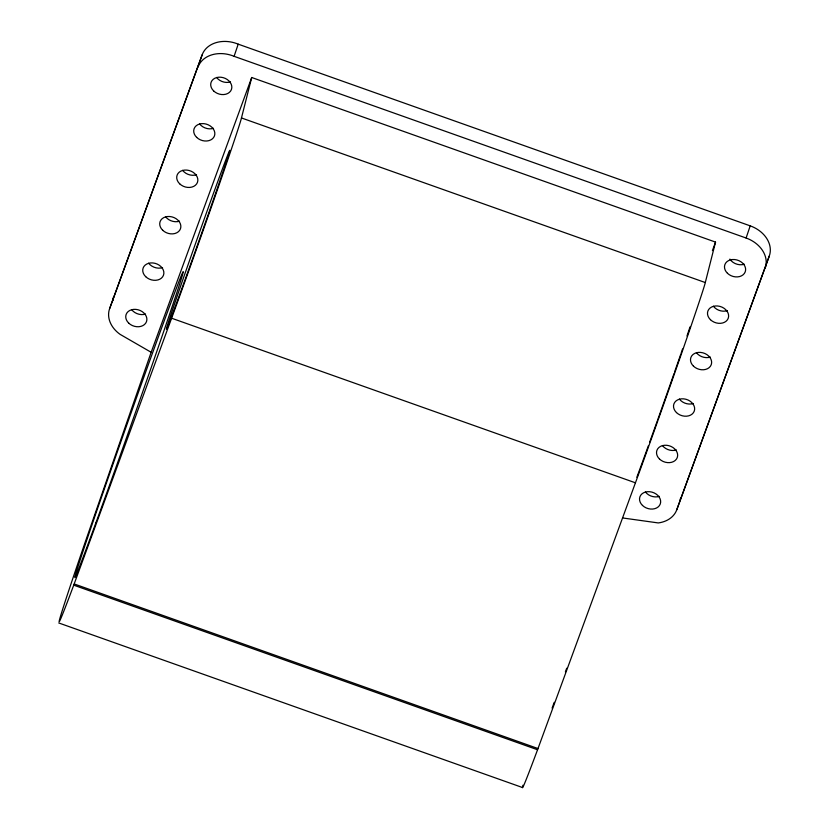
<?xml version="1.0" encoding="UTF-8"?>
<svg xmlns="http://www.w3.org/2000/svg" width="829" height="829" viewBox="0 0 829 829"><rect width="100%" height="100%" fill="white"/><g stroke="black" fill="none" stroke-linecap="round" stroke-linejoin="round"><path stroke-width="1.24" d="M537.555 749.758L73.729 585.16L174.038 311.6A131.158 1.606 -70.5 0 0 218.058 187.914A131.158 1.606 -70.5 0 0 241.467 117.956L251.715 77.501L715.541 242.099L705.292 282.554A131.158 1.606 -70.5 0 1 681.884 352.522A131.158 1.606 -70.5 0 1 637.864 476.198L537.555 749.758A208.317 2.56 -70.5 0 1 522.508 787.198M73.729 585.16A208.317 2.56 -70.5 0 1 85.097 542.435L151.158 352.284L120.112 334.367A28.29 22.103 18.7 0 1 109.646 308.585L202.183 54.776A28.29 22.103 18.7 0 1 238.203 44.155L750.204 225.851A28.29 22.103 18.7 0 1 769.271 256.068L676.744 509.835A28.29 22.103 18.7 0 1 658.257 522.933L622.62 517.959M109.646 308.585L202.183 54.776M198.079 66.942A28.29 22.103 18.7 0 1 234.099 56.32L238.203 44.155M765.157 268.233A28.29 22.103 18.7 0 0 746.1 238.016L750.204 225.851M676.744 509.835L769.271 256.068M151.158 352.284L251.715 77.501M712.422 250.607L715.541 242.099M234.099 56.32L746.1 238.016M241.467 117.956L705.292 282.554M171.613 318.212L635.439 482.81M74.341 584.01L538.166 748.608M58.735 622.952L522.55 787.55M196.535 174.743A10.798 8.445 18.7 0 1 182.618 170.339M213.519 128.308A10.798 8.445 18.7 0 1 199.613 123.904M162.546 267.612A10.798 8.445 18.7 0 1 148.64 263.197M680.858 497.669A28.29 22.103 18.7 0 1 680.132 499.359M179.541 221.177A10.798 8.445 18.7 0 1 165.624 216.763M112.765 300.823A28.29 22.103 18.7 0 1 113.749 296.419M744.307 264.213A10.798 8.445 18.7 0 1 729.903 259.104M727.313 310.647A10.798 8.445 18.7 0 1 713.396 306.233M710.318 357.071A10.798 8.445 18.7 0 1 696.401 352.667M693.324 403.505A10.798 8.445 18.7 0 1 679.417 399.101M676.34 449.94A10.798 8.445 18.7 0 1 662.423 445.525M659.345 496.374A10.798 8.445 18.7 0 1 645.428 491.96M145.552 314.046A10.798 8.445 18.7 0 1 131.645 309.631M230.514 81.884A10.798 8.445 18.7 0 1 216.607 77.47M522.736 786.068A208.317 2.56 -70.5 0 1 522.954 785.208M690.018 326.906A95.159 1.171 -70.5 0 1 686.982 335.994M682.557 348.978A95.159 1.171 -70.5 0 1 681.2 352.936M680.816 354.045A95.159 1.171 -70.5 0 1 674.505 372.211M674.06 373.485A95.159 1.171 -70.5 0 1 657.749 419.64M657.324 420.842A95.159 1.171 -70.5 0 1 649.687 442.095M648.351 445.826A95.159 1.171 -70.5 0 1 642.827 461.017M642.434 462.095A95.159 1.171 -70.5 0 1 636.838 477.255M566.715 668.215A162.028 1.99 -70.5 0 1 565.378 671.904M554.238 702.318A162.028 1.99 -70.5 0 1 552.083 708.121M162.681 230.244A10.798 8.445 18.7 0 0 180.463 228.794A10.798 8.445 18.7 0 0 167.707 216.514A10.798 8.445 18.7 0 0 162.681 230.244M145.697 276.668A10.798 8.445 18.7 0 0 163.479 275.228A10.798 8.445 18.7 0 0 150.723 262.938A10.798 8.445 18.7 0 0 145.697 276.668M179.675 183.81A10.798 8.445 18.7 0 0 197.457 182.359A10.798 8.445 18.7 0 0 184.701 170.08A10.798 8.445 18.7 0 0 179.675 183.81M128.702 323.103A10.798 8.445 18.7 0 0 146.484 321.662A10.798 8.445 18.7 0 0 133.728 309.372A10.798 8.445 18.7 0 0 128.702 323.103M213.664 90.941A10.798 8.445 18.7 0 0 231.436 89.501A10.798 8.445 18.7 0 0 218.69 77.211A10.798 8.445 18.7 0 0 213.664 90.941M642.485 505.431A10.798 8.445 18.7 0 0 660.267 503.991A10.798 8.445 18.7 0 0 647.511 491.701A10.798 8.445 18.7 0 0 642.485 505.431M196.67 137.376A10.798 8.445 18.7 0 0 214.452 135.925A10.798 8.445 18.7 0 0 201.696 123.645A10.798 8.445 18.7 0 0 196.67 137.376M710.453 319.704A10.798 8.445 18.7 0 0 728.235 318.253A10.798 8.445 18.7 0 0 715.479 305.974A10.798 8.445 18.7 0 0 710.453 319.704M727.447 273.269A10.798 8.445 18.7 0 0 745.23 271.829A10.798 8.445 18.7 0 0 732.473 259.539A10.798 8.445 18.7 0 0 727.447 273.269M659.48 459.007A10.798 8.445 18.7 0 0 677.262 457.556A10.798 8.445 18.7 0 0 664.506 445.277A10.798 8.445 18.7 0 0 659.48 459.007M676.474 412.573A10.798 8.445 18.7 0 0 694.256 411.122A10.798 8.445 18.7 0 0 681.5 398.842A10.798 8.445 18.7 0 0 676.474 412.573M693.458 366.138A10.798 8.445 18.7 0 0 711.241 364.687A10.798 8.445 18.7 0 0 698.484 352.408A10.798 8.445 18.7 0 0 693.458 366.138M178.608 297.487A95.159 1.171 -70.5 0 0 229.229 152.629A95.159 1.171 -70.5 0 0 184.971 273.591A95.159 1.171 -70.5 0 0 178.608 297.487M96.04 522.415A162.028 1.99 -70.5 0 0 182.235 275.756A162.028 1.99 -70.5 0 0 106.868 481.711A162.028 1.99 -70.5 0 0 96.04 522.415"/></g></svg>
